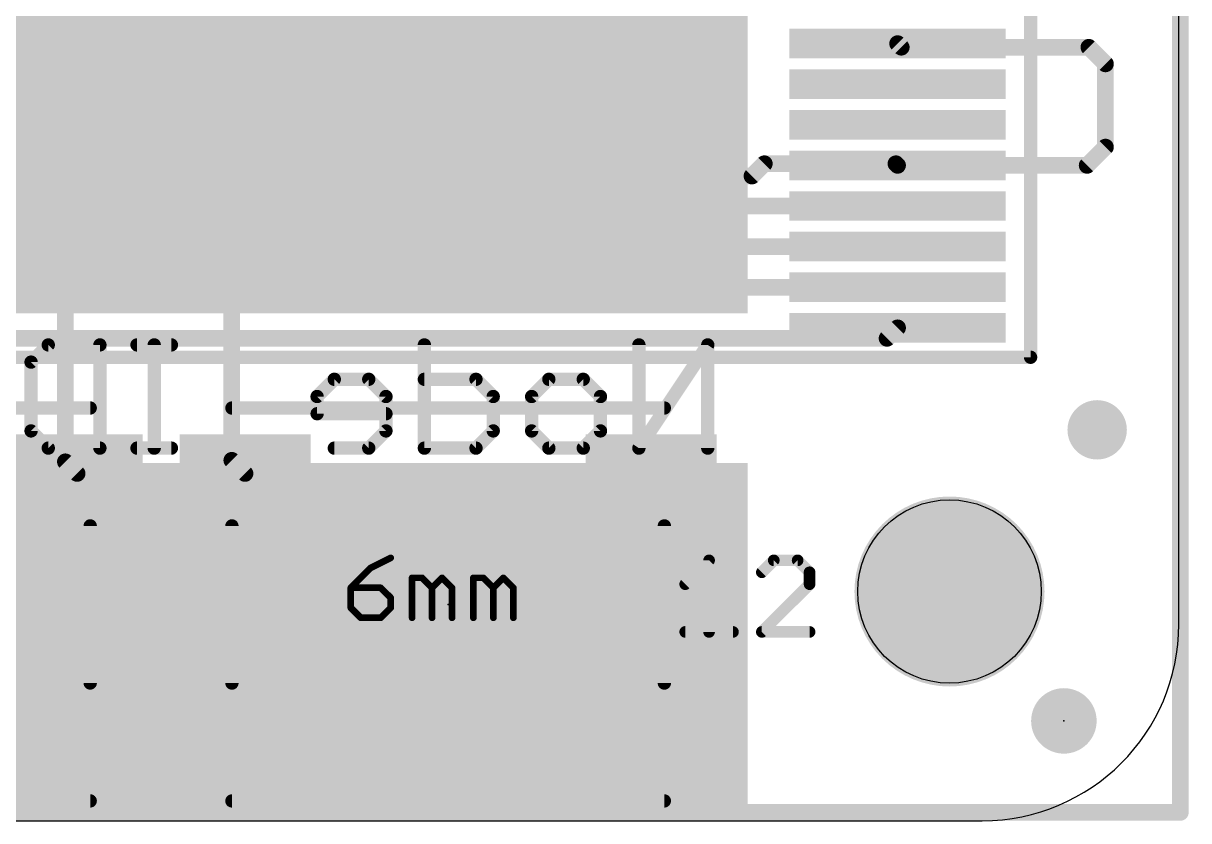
# Model space of a CAD drawing. Extents: x -1.5 to 65.2, y -0.1 to 32.8.
# Drawn here: x 47.36 to 65.15, y -0.13 to 12.05 of the extents above; entities that cross this region are included whole.
import ezdxf

# ---------------------------------------------------------------- set-up
doc = ezdxf.new("R2010")
doc.units = 0
for name, color, linetype in [('1', 12, 'CONTINUOUS'), ('16', 5, 'CONTINUOUS'), ('18', 110, 'CONTINUOUS'), ('20', 53, 'CONTINUOUS'), ('21', 40, 'CONTINUOUS'), ('22', 6, 'CONTINUOUS'), ('23', 40, 'CONTINUOUS'), ('27', 4, 'CONTINUOUS'), ('30', 253, 'CONTINUOUS')]:
    doc.layers.add(name, color=color, linetype=linetype)

# ---------------------------------------------------------------- blocks, each defined once
blk = doc.blocks.new('RECT')
blk.add_solid([(-0.5, -0.5), (0.5, -0.5), (-0.5, 0.5), (0.5, 0.5)])
blk = doc.blocks.new('PIE')
at = {"const_width": 0.5}
blk.add_lwpolyline([(0, -0.25, 1), (0, 0.25, 1), (0, -0.25)], format="xyb", dxfattribs=at)
blk = doc.blocks.new('ROUNDV')
at = {"const_width": 0.5}
blk.add_lwpolyline([(0, -0.25, 1), (0, 0.25, 1), (0, -0.25)], format="xyb", dxfattribs=at)

msp = doc.modelspace()

# ---------------------------------------------------------------- linework, layer by layer
at = {"layer": '1', "const_width": 0.254}
for points in [[(65.024, 30.48), (65.024, 0)], [(48.006, 21.082), (48.006, 5.354)], [(50.546, 21.082), (50.546, 5.377)], [(48.006, 5.354), (48.185, 5.175)], [(50.546, 5.377), (50.748, 5.175)], [(41.985, 5.175), (48.185, 5.175)], [(50.748, 5.175), (56.948, 5.175)], [(65.024, 0), (0, 0)]]:
    msp.add_lwpolyline(points, dxfattribs=at)
at = {"layer": '1', "const_width": 0.127}
for points in [[(48.0509, 5.3989, 1), (47.9611, 5.3091)], [(47.9425, 5.354, 1), (48.0695, 5.354)], [(50.5909, 5.4219, 1), (50.5011, 5.3321)], [(50.4825, 5.377, 1), (50.6095, 5.377)], [(48.1401, 5.1301, 1), (48.2299, 5.2199)], [(48.185, 5.1115, 1), (48.185, 5.2385)], [(50.748, 5.2385, 1), (50.748, 5.1115)], [(50.7031, 5.1301, 1), (50.7929, 5.2199)], [(56.948, 5.1115, 1), (56.948, 5.2385)], [(64.9605, 0, 1), (65.0875, 0)], [(65.024, -0.0635, 1), (65.024, 0.0635)]]:
    msp.add_lwpolyline(points, format="xyb", dxfattribs=at)
at = {"layer": '16', "const_width": 0.254}
for points in [[(65.024, 30.48), (65.024, 0)], [(60.764, 11.684), (60.708, 11.74)], [(63.627, 11.684), (60.764, 11.684)], [(63.881, 11.43), (63.627, 11.684)], [(63.881, 10.16), (63.881, 11.43)], [(63.601, 9.88), (63.881, 10.16)], [(58.4852, 9.7172), (58.674, 9.906)], [(58.674, 9.906), (60.682, 9.906)], [(60.682, 9.906), (60.708, 9.88)], [(60.708, 9.88), (63.601, 9.88)], [(42.9994, 9.7172), (58.4852, 9.7172)], [(60.708, 9.26), (42.81, 9.26)], [(41.779, 8.64), (60.708, 8.64)], [(60.708, 8.02), (41.129, 8.02)], [(60.547, 7.239), (60.708, 7.4)], [(40.132, 7.239), (60.547, 7.239)], [(65.024, 0), (0, 0)]]:
    msp.add_lwpolyline(points, dxfattribs=at)
at = {"layer": '16', "const_width": 0.127}
for points in [[(60.7529, 11.7849, 1), (60.6631, 11.6951)], [(60.764, 11.7475, 1), (60.764, 11.6205)], [(60.7191, 11.6391, 1), (60.8089, 11.7289)], [(63.6719, 11.7289, 1), (63.5821, 11.6391)], [(63.627, 11.6205, 1), (63.627, 11.7475)], [(63.9445, 11.43, 1), (63.8175, 11.43)], [(63.8361, 11.3851, 1), (63.9259, 11.4749)], [(63.8175, 10.16, 1), (63.9445, 10.16)], [(63.9259, 10.1151, 1), (63.8361, 10.2049)], [(58.674, 9.9695, 1), (58.674, 9.8425)], [(58.7189, 9.8611, 1), (58.6291, 9.9509)], [(60.7269, 9.9509, 1), (60.6371, 9.8611)], [(60.708, 9.9435, 1), (60.708, 9.8165)], [(60.6631, 9.8351, 1), (60.7529, 9.9249)], [(60.682, 9.8425, 1), (60.682, 9.9695)], [(63.5561, 9.9249, 1), (63.6459, 9.8351)], [(63.601, 9.8165, 1), (63.601, 9.9435)], [(58.4403, 9.7621, 1), (58.5301, 9.6723)], [(58.4852, 9.6537, 1), (58.4852, 9.7807)], [(60.708, 9.1965, 1), (60.708, 9.3235)], [(60.708, 8.5765, 1), (60.708, 8.7035)], [(60.708, 7.9565, 1), (60.708, 8.0835)], [(60.7529, 7.3551, 1), (60.6631, 7.4449)], [(60.5021, 7.2839, 1), (60.5919, 7.1941)], [(60.547, 7.1755, 1), (60.547, 7.3025)], [(64.9605, 0, 1), (65.0875, 0)], [(65.024, -0.0635, 1), (65.024, 0.0635)]]:
    msp.add_lwpolyline(points, format="xyb", dxfattribs=at)
at = {"layer": '20'}
for p, q in [((65, 2.873), (65, 27.5334)), ((3, -0.127), (62, -0.127))]:
    msp.add_line(p, q, dxfattribs=at)
msp.add_circle((61.5, 3.373), 1.4, dxfattribs=at)
msp.add_arc((62, 2.873), 3, 270, 0, dxfattribs=at)
at = {"layer": '21'}
for points, const_width in [([(62.738, 18.275), (62.738, 6.95)], 0.2032), ([(62.738, 6.95), (32.738, 6.95)], 0.2032), ([(41.785, 6.175), (48.385, 6.175)], 0.2032), ([(50.548, 6.175), (57.148, 6.175)], 0.2032), ([(48.385, 4.375), (48.385, 1.975)], 0.2032), ([(50.548, 1.975), (50.548, 4.375)], 0.2032), ([(57.148, 4.375), (57.148, 1.975)], 0.2032), ([(57.4665, 3.4847), (57.8309, 3.849)], 0.1778), ([(57.8309, 3.849), (57.8309, 2.7559)], 0.1778), ([(58.8181, 3.849), (58.6359, 3.6668)], 0.1778), ([(59.1825, 3.849), (58.8181, 3.849)], 0.1778), ([(59.3647, 3.6668), (59.1825, 3.849)], 0.1778), ([(59.3647, 3.4847), (59.3647, 3.6668)], 0.1778), ([(58.6359, 2.7559), (59.3647, 3.4847)], 0.1778), ([(57.4665, 2.7559), (58.1953, 2.7559)], 0.1778), ([(59.3647, 2.7559), (58.6359, 2.7559)], 0.1778), ([(48.385, 0.175), (41.785, 0.175)], 0.2032), ([(57.148, 0.175), (50.548, 0.175)], 0.2032)]:
    msp.add_lwpolyline(points, dxfattribs=dict(at, const_width=const_width))
for points, const_width in [([(62.6872, 6.95, 1), (62.7888, 6.95)], 0.1016), ([(62.738, 6.8992, 1), (62.738, 7.0008)], 0.1016), ([(48.385, 6.1242, 1), (48.385, 6.2258)], 0.1016), ([(50.548, 6.2258, 1), (50.548, 6.1242)], 0.1016), ([(57.148, 6.1242, 1), (57.148, 6.2258)], 0.1016), ([(53.848, 1.6717, 1), (53.848, 4.6783, 1), (53.848, 1.6717)], 0.2032), ([(48.4358, 4.375, 1), (48.3342, 4.375)], 0.1016), ([(50.5988, 4.375, 1), (50.4972, 4.375)], 0.1016), ([(57.1988, 4.375, 1), (57.0972, 4.375)], 0.1016), ([(53.848, 2.175, 1), (53.848, 4.175, 1), (53.848, 2.175)], 0.2032), ([(57.8753, 3.849, 1), (57.7864, 3.849)], 0.0889), ([(57.8623, 3.8176, 1), (57.7994, 3.8805)], 0.0889), ([(58.8181, 3.8935, 1), (58.8181, 3.8046)], 0.0889), ([(58.8495, 3.8176, 1), (58.7867, 3.8805)], 0.0889), ([(59.2139, 3.8805, 1), (59.151, 3.8176)], 0.0889), ([(59.1825, 3.8046, 1), (59.1825, 3.8935)], 0.0889), ([(58.6045, 3.6983, 1), (58.6673, 3.6354)], 0.0889), ([(59.4091, 3.6668, 1), (59.3202, 3.6668)], 0.0889), ([(59.3332, 3.6354, 1), (59.3961, 3.6983)], 0.0889), ([(57.4351, 3.5161, 1), (57.4979, 3.4532)], 0.0889), ([(59.3961, 3.4532, 1), (59.3332, 3.5161)], 0.0889), ([(59.3202, 3.4847, 1), (59.4091, 3.4847)], 0.0889), ([(57.4665, 2.8003, 1), (57.4665, 2.7115)], 0.0889), ([(57.7864, 2.7559, 1), (57.8753, 2.7559)], 0.0889), ([(58.1953, 2.7115, 1), (58.1953, 2.8003)], 0.0889), ([(58.6359, 2.8003, 1), (58.6359, 2.7115)], 0.0889), ([(58.6045, 2.7873, 1), (58.6673, 2.7245)], 0.0889), ([(59.3647, 2.7115, 1), (59.3647, 2.8003)], 0.0889), ([(48.3342, 1.975, 1), (48.4358, 1.975)], 0.1016), ([(50.4972, 1.975, 1), (50.5988, 1.975)], 0.1016), ([(57.0972, 1.975, 1), (57.1988, 1.975)], 0.1016), ([(48.385, 0.1242, 1), (48.385, 0.2258)], 0.1016), ([(50.548, 0.2258, 1), (50.548, 0.1242)], 0.1016), ([(57.148, 0.1242, 1), (57.148, 0.2258)], 0.1016)]:
    msp.add_lwpolyline(points, format="xyb", dxfattribs=dict(at, const_width=const_width))
at = {"layer": '22', "const_width": 0.2032}
for points in [[(47.4824, 6.8761), (47.7451, 7.1387)], [(47.7451, 7.1387), (48.5332, 7.1387)], [(48.5332, 7.1387), (48.5332, 5.5626)], [(49.6246, 7.1387), (49.0992, 7.1387)], [(49.3619, 5.5626), (49.3619, 7.1387)], [(53.4853, 7.1387), (53.4853, 5.5626)], [(57.8104, 7.1387), (56.7596, 5.5626)], [(56.7596, 5.5626), (56.7596, 7.1387)], [(57.8104, 5.5626), (57.8104, 7.1387)], [(47.4824, 5.8253), (47.4824, 6.8761)], [(52.1109, 6.6134), (51.8482, 6.3507)], [(52.6362, 6.6134), (52.1109, 6.6134)], [(52.8989, 6.3507), (52.6362, 6.6134)], [(54.2734, 6.6134), (53.4853, 6.6134)], [(54.5361, 6.3507), (54.2734, 6.6134)], [(55.1225, 6.3507), (55.3852, 6.6134)], [(55.3852, 6.6134), (55.9106, 6.6134)], [(55.9106, 6.6134), (56.1732, 6.3507)], [(51.8482, 6.3507), (51.8482, 6.088)], [(52.8989, 5.8253), (52.8989, 6.3507)], [(54.5361, 5.8253), (54.5361, 6.3507)], [(55.1225, 5.8253), (55.1225, 6.3507)], [(56.1732, 6.3507), (56.1732, 5.8253)], [(51.8482, 6.088), (52.8989, 6.088)], [(47.7451, 5.5626), (47.4824, 5.8253)], [(52.6362, 5.5626), (52.8989, 5.8253)], [(54.2734, 5.5626), (54.5361, 5.8253)], [(55.3852, 5.5626), (55.1225, 5.8253)], [(56.1732, 5.8253), (55.9106, 5.5626)], [(48.5332, 5.5626), (47.7451, 5.5626)], [(49.6246, 5.5626), (49.0992, 5.5626)], [(52.1109, 5.5626), (52.6362, 5.5626)], [(53.4853, 5.5626), (54.2734, 5.5626)], [(55.9106, 5.5626), (55.3852, 5.5626)]]:
    msp.add_lwpolyline(points, dxfattribs=at)
at = {"layer": '22', "const_width": 0.1016}
for points in [[(47.7451, 7.1895, 1), (47.7451, 7.0879)], [(47.781, 7.1028, 1), (47.7092, 7.1747)], [(48.584, 7.1387, 1), (48.4824, 7.1387)], [(48.5332, 7.0879, 1), (48.5332, 7.1895)], [(49.0992, 7.1895, 1), (49.0992, 7.0879)], [(49.4127, 7.1387, 1), (49.3111, 7.1387)], [(49.6246, 7.0879, 1), (49.6246, 7.1895)], [(53.5361, 7.1387, 1), (53.4345, 7.1387)], [(56.8104, 7.1387, 1), (56.7088, 7.1387)], [(57.8612, 7.1387, 1), (57.7596, 7.1387)], [(57.8527, 7.1106, 1), (57.7681, 7.1669)], [(47.5332, 6.8761, 1), (47.4316, 6.8761)], [(47.4465, 6.912, 1), (47.5183, 6.8401)], [(52.1109, 6.6642, 1), (52.1109, 6.5626)], [(52.1468, 6.5774, 1), (52.0749, 6.6493)], [(52.6722, 6.6493, 1), (52.6003, 6.5774)], [(52.6362, 6.5626, 1), (52.6362, 6.6642)], [(53.4853, 6.6642, 1), (53.4853, 6.5626)], [(54.3093, 6.6493, 1), (54.2375, 6.5774)], [(54.2734, 6.5626, 1), (54.2734, 6.6642)], [(55.3852, 6.6642, 1), (55.3852, 6.5626)], [(55.4211, 6.5774, 1), (55.3493, 6.6493)], [(55.9465, 6.6493, 1), (55.8746, 6.5774)], [(55.9106, 6.5626, 1), (55.9106, 6.6642)], [(51.8122, 6.3866, 1), (51.8841, 6.3148)], [(51.899, 6.3507, 1), (51.7974, 6.3507)], [(52.9497, 6.3507, 1), (52.8481, 6.3507)], [(52.863, 6.3148, 1), (52.9349, 6.3866)], [(54.5869, 6.3507, 1), (54.4853, 6.3507)], [(54.5002, 6.3148, 1), (54.572, 6.3866)], [(55.1733, 6.3507, 1), (55.0717, 6.3507)], [(55.0866, 6.3866, 1), (55.1584, 6.3148)], [(56.224, 6.3507, 1), (56.1224, 6.3507)], [(56.1373, 6.3148, 1), (56.2092, 6.3866)], [(51.8482, 6.1388, 1), (51.8482, 6.0372)], [(51.7974, 6.088, 1), (51.899, 6.088)], [(52.8989, 6.0372, 1), (52.8989, 6.1388)], [(47.5183, 5.8612, 1), (47.4465, 5.7894)], [(47.4316, 5.8253, 1), (47.5332, 5.8253)], [(52.8481, 5.8253, 1), (52.9497, 5.8253)], [(52.9349, 5.7894, 1), (52.863, 5.8612)], [(54.4853, 5.8253, 1), (54.5869, 5.8253)], [(54.572, 5.7894, 1), (54.5002, 5.8612)], [(55.1584, 5.8612, 1), (55.0866, 5.7894)], [(55.0717, 5.8253, 1), (55.1733, 5.8253)], [(56.1224, 5.8253, 1), (56.224, 5.8253)], [(56.2092, 5.7894, 1), (56.1373, 5.8612)], [(47.7451, 5.6134, 1), (47.7451, 5.5118)], [(47.7092, 5.5267, 1), (47.781, 5.5985)], [(48.4824, 5.5626, 1), (48.584, 5.5626)], [(48.5332, 5.5118, 1), (48.5332, 5.6134)], [(49.0992, 5.6134, 1), (49.0992, 5.5118)], [(49.3111, 5.5626, 1), (49.4127, 5.5626)], [(49.6246, 5.5118, 1), (49.6246, 5.6134)], [(52.1109, 5.6134, 1), (52.1109, 5.5118)], [(52.6003, 5.5985, 1), (52.6722, 5.5267)], [(52.6362, 5.5118, 1), (52.6362, 5.6134)], [(53.4853, 5.6134, 1), (53.4853, 5.5118)], [(53.4345, 5.5626, 1), (53.5361, 5.5626)], [(54.2375, 5.5985, 1), (54.3093, 5.5267)], [(54.2734, 5.5118, 1), (54.2734, 5.6134)], [(55.3852, 5.6134, 1), (55.3852, 5.5118)], [(55.3493, 5.5267, 1), (55.4211, 5.5985)], [(55.8746, 5.5985, 1), (55.9465, 5.5267)], [(55.9106, 5.5118, 1), (55.9106, 5.6134)], [(56.7088, 5.5626, 1), (56.8104, 5.5626)], [(56.7174, 5.5908, 1), (56.8019, 5.5344)], [(57.7596, 5.5626, 1), (57.8612, 5.5626)]]:
    msp.add_lwpolyline(points, format="xyb", dxfattribs=at)
at = {"layer": '23'}
for p in [(53.848, 3.175), (63.246, 1.397)]:
    msp.add_point(p, dxfattribs=at)
at = {"layer": '27', "const_width": 0.1016}
for points in [[(52.9724, 3.887), (52.6673, 3.7345)], [(52.6673, 3.7345), (52.3622, 3.4294)], [(53.2978, 2.9718), (53.2978, 3.5819)], [(53.2978, 3.5819), (53.4503, 3.5819)], [(53.4503, 3.5819), (53.6028, 3.4294)], [(53.6028, 3.4294), (53.7554, 3.5819)], [(53.7554, 3.5819), (53.9079, 3.4294)], [(54.2333, 2.9718), (54.2333, 3.5819)], [(54.2333, 3.5819), (54.3858, 3.5819)], [(54.3858, 3.5819), (54.5383, 3.4294)], [(54.5383, 3.4294), (54.6909, 3.5819)], [(54.6909, 3.5819), (54.8434, 3.4294)], [(52.3622, 3.4294), (52.3622, 3.1243)], [(52.8198, 3.4294), (52.3622, 3.4294)], [(52.9724, 3.2769), (52.8198, 3.4294)], [(53.6028, 3.4294), (53.6028, 2.9718)], [(53.9079, 3.4294), (53.9079, 2.9718)], [(54.5383, 3.4294), (54.5383, 2.9718)], [(54.8434, 3.4294), (54.8434, 2.9718)], [(52.9724, 3.1243), (52.9724, 3.2769)], [(52.3622, 3.1243), (52.5148, 2.9718)], [(52.8198, 2.9718), (52.9724, 3.1243)], [(52.5148, 2.9718), (52.8198, 2.9718)]]:
    msp.add_lwpolyline(points, dxfattribs=at)
at = {"layer": '27', "const_width": 0.0508}
for points in [[(52.9837, 3.8643, 1), (52.961, 3.9097)], [(52.6559, 3.7572, 1), (52.6787, 3.7117)], [(52.6853, 3.7165, 1), (52.6493, 3.7524)], [(53.3232, 3.5819, 1), (53.2724, 3.5819)], [(53.2978, 3.6073, 1), (53.2978, 3.5565)], [(53.4683, 3.5999, 1), (53.4323, 3.564)], [(53.4503, 3.5565, 1), (53.4503, 3.6073)], [(53.7733, 3.5999, 1), (53.7374, 3.564)], [(53.7733, 3.564, 1), (53.7374, 3.5999)], [(54.2587, 3.5819, 1), (54.2079, 3.5819)], [(54.2333, 3.6073, 1), (54.2333, 3.5565)], [(54.4038, 3.5999, 1), (54.3678, 3.564)], [(54.3858, 3.5565, 1), (54.3858, 3.6073)], [(54.7088, 3.5999, 1), (54.6729, 3.564)], [(54.7088, 3.564, 1), (54.6729, 3.5999)], [(52.3876, 3.4294, 1), (52.3368, 3.4294)], [(52.3622, 3.4548, 1), (52.3622, 3.404)], [(52.3443, 3.4474, 1), (52.3802, 3.4114)], [(52.8378, 3.4474, 1), (52.8019, 3.4114)], [(52.8198, 3.404, 1), (52.8198, 3.4548)], [(53.6282, 3.4294, 1), (53.5774, 3.4294)], [(53.5849, 3.4474, 1), (53.6208, 3.4114)], [(53.5849, 3.4114, 1), (53.6208, 3.4474)], [(53.9333, 3.4294, 1), (53.8825, 3.4294)], [(53.8899, 3.4114, 1), (53.9258, 3.4474)], [(54.5637, 3.4294, 1), (54.5129, 3.4294)], [(54.5204, 3.4474, 1), (54.5563, 3.4114)], [(54.5204, 3.4114, 1), (54.5563, 3.4474)], [(54.8688, 3.4294, 1), (54.818, 3.4294)], [(54.8254, 3.4114, 1), (54.8614, 3.4474)], [(52.9978, 3.2769, 1), (52.947, 3.2769)], [(52.9544, 3.2589, 1), (52.9903, 3.2948)], [(52.3368, 3.1243, 1), (52.3876, 3.1243)], [(52.3802, 3.1423, 1), (52.3443, 3.1064)], [(52.947, 3.1243, 1), (52.9978, 3.1243)], [(52.9903, 3.1064, 1), (52.9544, 3.1423)], [(52.5148, 2.9972, 1), (52.5148, 2.9464)], [(52.4968, 2.9538, 1), (52.5327, 2.9898)], [(52.8019, 2.9898, 1), (52.8378, 2.9538)], [(52.8198, 2.9464, 1), (52.8198, 2.9972)], [(53.2724, 2.9718, 1), (53.3232, 2.9718)], [(53.5774, 2.9718, 1), (53.6282, 2.9718)], [(53.8825, 2.9718, 1), (53.9333, 2.9718)], [(54.2079, 2.9718, 1), (54.2587, 2.9718)], [(54.5129, 2.9718, 1), (54.5637, 2.9718)], [(54.818, 2.9718, 1), (54.8688, 2.9718)]]:
    msp.add_lwpolyline(points, format="xyb", dxfattribs=at)
at = {"layer": '30', "const_width": 1.4508}
msp.add_lwpolyline([(61.5, 2.6476, 1), (61.5, 4.0984, 1), (61.5, 2.6476)], format="xyb", dxfattribs=at)

# ---------------------------------------------------------------- block references
at = {"layer": '1', "xscale": 2, "yscale": 1.2, "rotation": 180}
for p in [(48.185, 5.175), (50.748, 5.175), (56.948, 5.175), (48.185, 1.175), (50.748, 1.175), (56.948, 1.175)]:
    msp.add_blockref('RECT', p, dxfattribs=at)
at = {"layer": '1'}
msp.add_blockref('PIE', (63.246, 1.397), dxfattribs=at)
at = {"layer": '16', "xscale": 3.2, "yscale": 0.35, "rotation": 180}
for p in [(60.708, 11.74), (60.708, 11.12), (60.708, 10.5), (60.708, 9.88), (60.708, 9.26), (60.708, 8.64), (60.708, 8.02), (60.708, 7.4)]:
    msp.add_blockref('RECT', p, dxfattribs=at)
at = {"layer": '18', "xscale": 0.9064, "yscale": 0.9064}
msp.add_blockref('ROUNDV', (63.754, 5.842), dxfattribs=at)
msp.add_blockref('ROUNDV', (63.754, 5.842), dxfattribs=at)
at = {"layer": '22', "yscale": 5.207}
for p, xscale in [((48.4505, 10.2235), 19.939), ((44.45, 2.7305), 27.94)]:
    msp.add_blockref('RECT', p, dxfattribs=dict(at, xscale=xscale))
at = {"layer": '30', "xscale": 3.3016, "yscale": 0.4516, "rotation": 180}
for p in [(60.708, 11.74), (60.708, 11.12), (60.708, 10.5), (60.708, 9.88), (60.708, 9.26), (60.708, 8.64), (60.708, 8.02), (60.708, 7.4)]:
    msp.add_blockref('RECT', p, dxfattribs=at)

doc.saveas('drawing.dxf')
